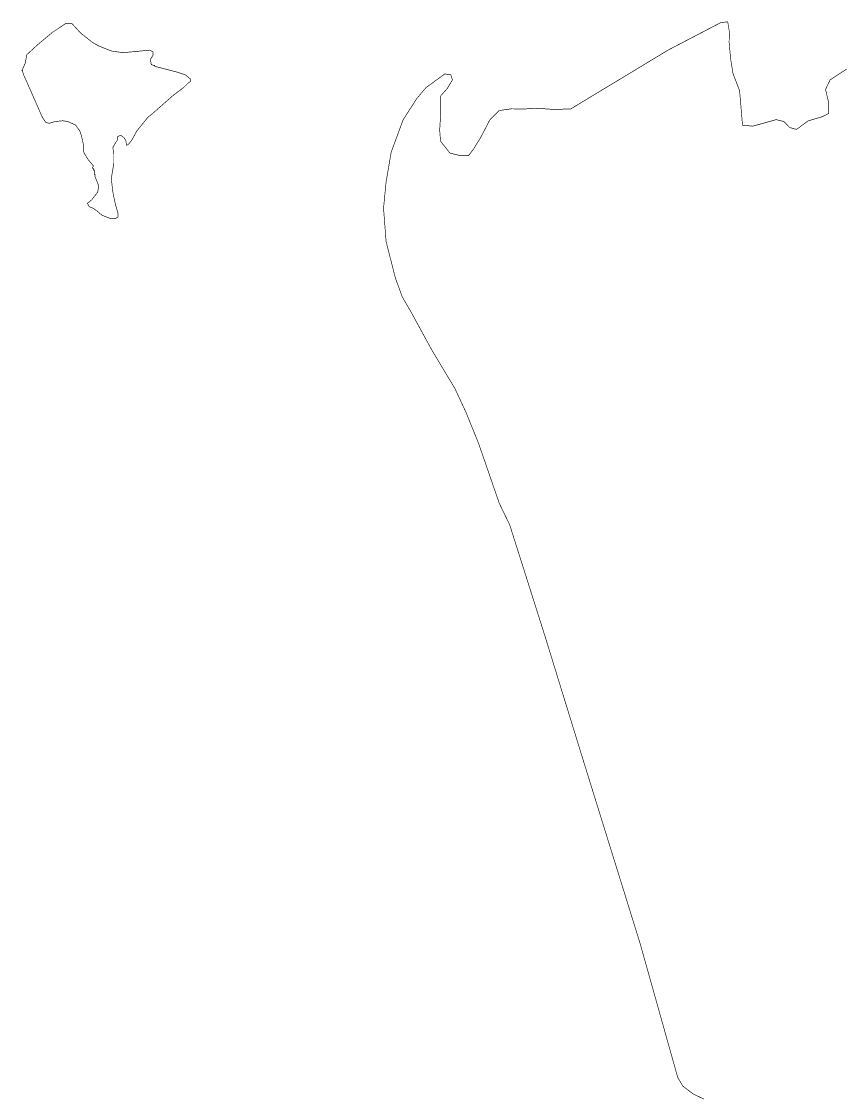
# Model space of a CAD drawing. Header units: metres. Extents: x 257673 to 289848, y 2129691 to 2228029.
# Drawn here: x 261567 to 265355, y 2149212 to 2154177 of the extents above; entities that cross this region are included whole.
import ezdxf

# ---------------------------------------------------------------- set-up
doc = ezdxf.new("R2010")
doc.units = ezdxf.units.M
doc.header["$MEASUREMENT"] = 0
doc.layers.add('HAZARDS LINE', color=1, linetype='Continuous')

msp = doc.modelspace()

# ---------------------------------------------------------------- linework, layer by layer
at = {"layer": 'HAZARDS LINE', "lineweight": 0, "const_width": 2.95}
msp.add_lwpolyline([(261895.5, 2153497), (261895.5, 2153500.9), (261899.5, 2153508.8), (261875.9, 2153536.4), (261856.2, 2153567.9), (261852.3, 2153583.6), (261852.3, 2153611.1), (261844.4, 2153646.6), (261836.5, 2153670.2), (261816.8, 2153697.7), (261781.4, 2153713.5), (261757.8, 2153717.4), (261722.4, 2153713.5), (261694.9, 2153705.6), (261679.1, 2153709.5), (261663.4, 2153733.2), (261620.1, 2153831.5), (261576.8, 2153929.9), (261572.9, 2153941.7), (261572.9, 2153945.7), (261572.9, 2153949.6), (261568.9, 2153949.6), (261584.7, 2153985), (261588.6, 2154008.7), (261588.6, 2154020.5), (261639.8, 2154067.7), (261710.6, 2154126.7), (261769.6, 2154166.1), (261797.2, 2154166.1), (261801.1, 2154166.1), (261840.5, 2154122.8), (261895.5, 2154079.5), (261923.1, 2154063.8), (261982.1, 2154040.1), (262037.2, 2154032.3), (262119.8, 2154040.1), (262159.2, 2154044.1), (262174.9, 2154036.2), (262174.9, 2154020.5), (262163.1, 2154000.8), (262167.1, 2153977.2), (262178.9, 2153973.2), (262182.8, 2153973.2), (262182.8, 2153969.3), (262289.1, 2153941.7), (262324.5, 2153929.9), (262348.1, 2153910.3), (262348.1, 2153898.5), (262336.3, 2153890.6), (262316.6, 2153870.9), (262269.4, 2153835.5), (262171, 2153748.9), (262151.3, 2153733.2), (262100.2, 2153670.2), (262076.6, 2153626.9), (262060.8, 2153607.2), (262053, 2153603.3), (262049, 2153626.9), (262041.1, 2153638.7), (262025.4, 2153650.5), (262009.7, 2153642.6), (262009.7, 2153626.9), (262001.8, 2153615.1), (261990, 2153595.4), (261990, 2153587.5), (261993.9, 2153563.9), (261993.9, 2153544.2), (261993.9, 2153520.6), (261982.1, 2153449.8), (261990, 2153382.9), (262001.8, 2153327.8), (262013.6, 2153288.4), (262013.6, 2153272.7), (262001.8, 2153264.8), (261978.2, 2153264.8), (261938.8, 2153280.5), (261915.2, 2153300.2), (261899.5, 2153312), (261879.8, 2153319.9), (261871.9, 2153335.6), (261891.6, 2153351.4), (261919.2, 2153386.8), (261923.1, 2153410.4), (261923.1, 2153418.3), (261907.4, 2153457.7), (261907.4, 2153465.5), (261907.4, 2153469.5), (261903.4, 2153469.5), (261903.4, 2153473.4), (261903.4, 2153477.3), (261903.4, 2153481.3), (261903.4, 2153485.2), (261903.4, 2153489.1), (261899.5, 2153489.1), (261899.5, 2153493.1), (261899.5, 2153497)], close=True, dxfattribs=at)
at = {"layer": 'HAZARDS LINE', "lineweight": 18}
msp.add_lwpolyline([(264723.7, 2149190.3, 2.98, 2.98, 0), (264672.4, 2149214.9, 2.98, 2.98, 0), (264625.3, 2149251.4, 2.98, 2.98, 0), (264602, 2149291.5, 2.98, 2.98, 0), (264428.3, 2149910.4, 2.98, 2.98, 0), (264170.3, 2150741.4, 2.98, 2.98, 0), (263988.2, 2151332.6, 2.98, 2.98, 0), (263824.9, 2151848, 2.98, 2.98, 0), (263776.5, 2151947.9, 2.95, 2.95, 0), (263682.1, 2152221.8, 2.95, 2.95, 0), (263623.1, 2152367.5, 2.95, 2.95, 0), (263571.9, 2152477.7, 2.95, 2.95, 0), (263465.7, 2152654.8, 2.95, 2.95, 0), (263371.2, 2152827.9, 2.95, 2.95, 0), (263327.9, 2152902.7, 2.95, 2.95, 0), (263296.4, 2152989.3, 2.95, 2.95, 0), (263253.2, 2153158.5, 2.95, 2.95, 0), (263241.4, 2153312, 2.95, 2.95, 0), (263253.2, 2153434, 2.95, 2.95, 0), (263276.8, 2153571.8, 2.95, 2.95, 0), (263331.9, 2153721.3, 2.95, 2.95, 0), (263394.8, 2153819.7, 2.95, 2.95, 0), (263438.1, 2153870.9, 2.95, 2.95, 0), (263524.7, 2153933.9, 2.95, 2.95, 0), (263552.2, 2153929.9, 2.95, 2.95, 0), (263560.1, 2153906.3, 2.95, 2.95, 0), (263536.5, 2153867, 2.95, 2.95, 0), (263505, 2153831.5, 2.95, 2.95, 0), (263505, 2153737.1, 2.95, 2.95, 0), (263501.1, 2153674.1, 2.95, 2.95, 0), (263505, 2153623, 2.95, 2.95, 0), (263548.3, 2153567.9, 2.95, 2.95, 0), (263595.5, 2153556, 2.95, 2.95, 0), (263634.9, 2153556, 2.95, 2.95, 0), (263658.5, 2153587.5, 2.95, 2.95, 0), (263690, 2153638.7, 2.95, 2.95, 0), (263733.2, 2153721.3, 2.95, 2.95, 0), (263776.5, 2153764.6, 2.98, 2.98, 0), (263833.4, 2153772.6, 2.98, 2.98, 0), (263885.2, 2153771.7, 2.98, 2.98, 0), (263956.9, 2153774.6, 2.98, 2.98, 0), (264032.3, 2153769.5, 2.98, 2.98, 0), (264107.9, 2153772.3, 2.98, 2.98, 0), (264557.2, 2154044, 2.98, 2.98, 0), (264801.6, 2154171.6, 2.98, 2.98, 0), (264833.5, 2154175.1, 2.98, 2.98, 0), (264840.8, 2154131.3, 2.98, 2.98, 0), (264840, 2154079.6, 2.98, 2.98, 0), (264846.9, 2154003.9, 2.98, 2.98, 0), (264857.8, 2153936.2, 2.98, 2.98, 0), (264888.4, 2153856.2, 2.98, 2.98, 0), (264895.2, 2153776.5, 2.98, 2.98, 0), (264901.9, 2153696.9, 2.98, 2.98, 0), (264949.6, 2153692.2, 2.98, 2.98, 0), (265057.4, 2153722.4, 2.98, 2.98, 0), (265093, 2153714, 2.98, 2.98, 0), (265120.4, 2153685.7, 2.98, 2.98, 0), (265152.1, 2153677.3, 2.98, 2.98, 0), (265204.4, 2153716.3, 2.98, 2.98, 0), (265268.3, 2153735.2, 2.98, 2.98, 0), (265300.3, 2153750.7, 2.98, 2.98, 0), (265301, 2153798.4, 2.98, 2.98, 0), (265286.1, 2153862.2, 2.98, 2.98, 0), (265306.6, 2153905.6, 2.98, 2.98, 0), (265382.9, 2153956.2, 2.98, 2.98, 0)], format="xyseb", dxfattribs=at)

doc.saveas('drawing.dxf')
